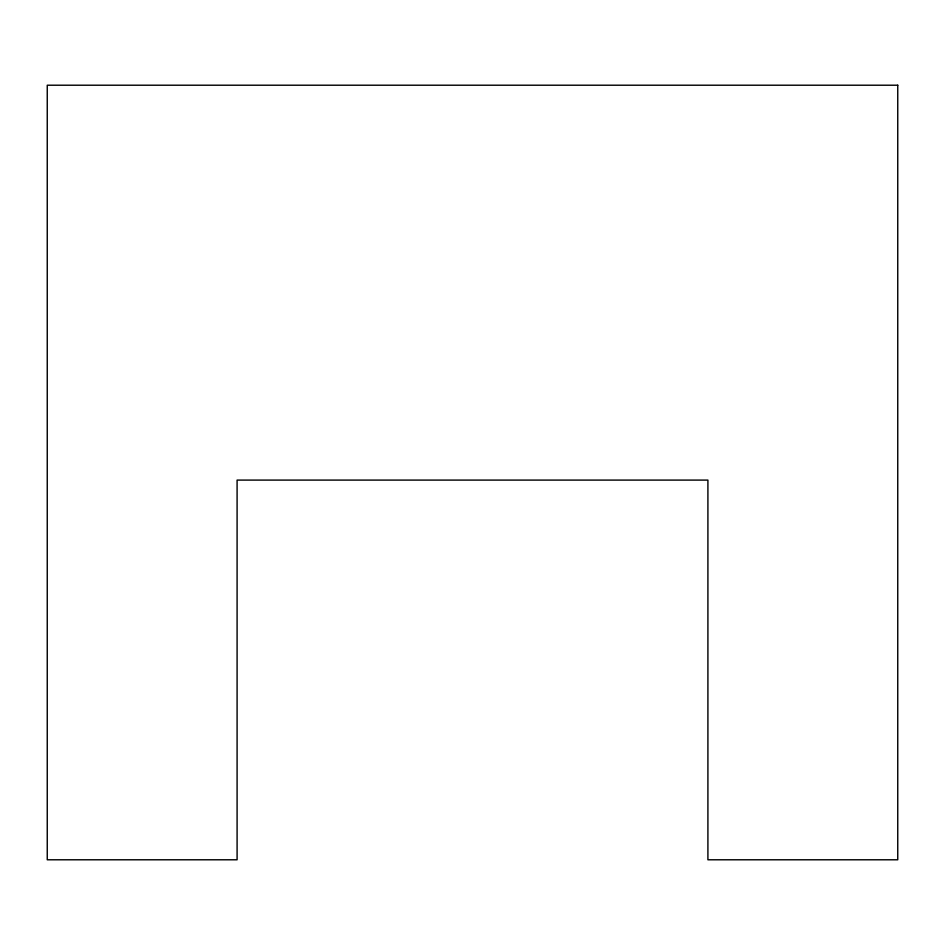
<?xml version="1.0" encoding="UTF-8"?>
<svg xmlns="http://www.w3.org/2000/svg" width="945" height="945" viewBox="0 0 945 945"><rect width="100%" height="100%" fill="white"/><g stroke="black" fill="none" stroke-linecap="round" stroke-linejoin="round"><path stroke-width="1.42" d="M897.75 85.215L47.25 85.215L47.25 859.785L237.089 859.785L237.089 480.095L707.911 480.095L707.911 859.785L897.75 859.785L897.75 85.215"/></g></svg>
